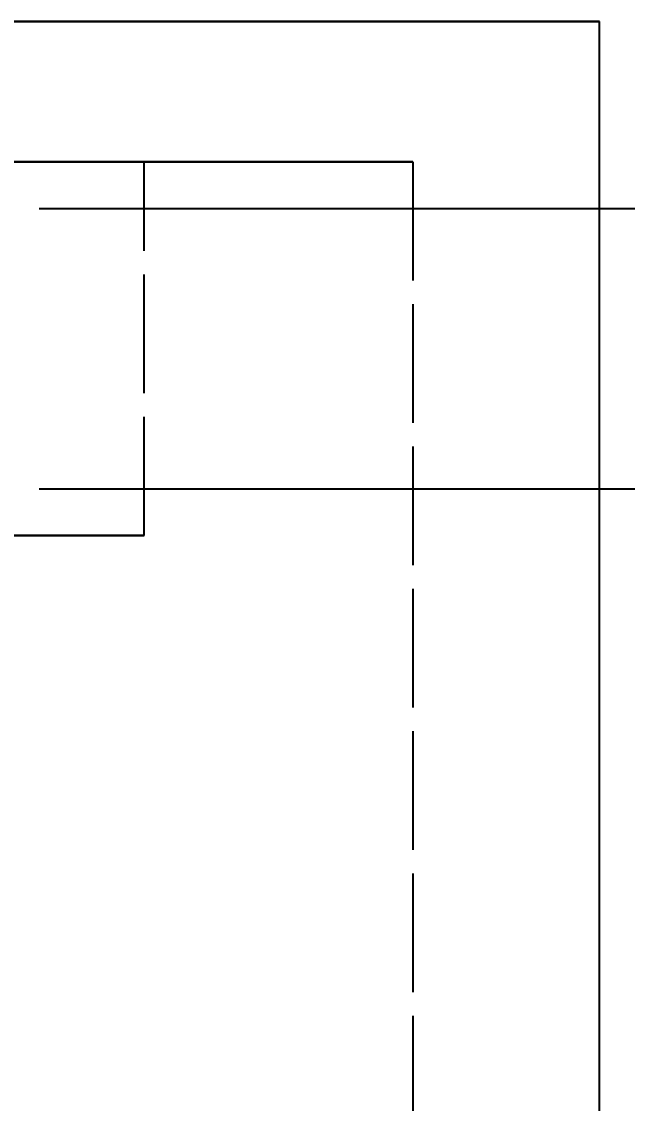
# Model space of a CAD drawing. Header units: millimetres. Extents: x -31 to 125, y -47 to 96.
# Drawn here: x 17.81 to 24.3, y 82.54 to 94.12 of the extents above; entities that cross this region are included whole.
import ezdxf

# ---------------------------------------------------------------- set-up
doc = ezdxf.new("R2010")
doc.units = ezdxf.units.MM
doc.linetypes.add('DASHED', pattern=[1.524, 1.27, -0.254])
for name, color, linetype in [('DIMS', 3, 'CONTINUOUS'), ('HIDDEN', 8, 'DASHED'), ('VISIBLE', 7, 'CONTINUOUS')]:
    doc.layers.add(name, color=color, linetype=linetype)
doc.styles.add('OpenSansCondensed-Light', font='OpenSansCondensed-Light.ttf')
doc.dimstyles.new('EZDXF', dxfattribs={"dimtxt": 0.25, "dimasz": 0.175, "dimexe": 0.375, "dimexo": 0.125, "dimgap": 0.1, "dimtad": 1, "dimlfac": 100, "dimzin": 12, "dimdsep": 46, "dimtxsty": 'OpenSansCondensed-Light', "dimblk": 'ARCHTICK', "dimcen": 2.5, "dimazin": 3, "dimtfac": 0.5, "dimtmove": 2, "dimatfit": 3})

# ---------------------------------------------------------------- blocks, each defined once
blk = doc.blocks.new('_ARCHTICK')
at = {"color": 0, "linetype": 'BYBLOCK', "const_width": 0.15}
blk.add_lwpolyline([(-0.5, -0.5), (0.5, 0.5)], dxfattribs=at)

msp = doc.modelspace()

# ---------------------------------------------------------------- linework, layer by layer
at = {"layer": 'HIDDEN'}
for points in [[(17.14286, 94.11735), (17.90476, 94.11735), (18.66667, 94.11735), (19.42857, 94.11735), (20.19048, 94.11735), (20.95238, 94.11735), (21.71429, 94.11735), (22.47619, 94.11735), (23.2381, 94.11735), (24, 94.11735)], [(19.125, 92.61735), (18.51786, 92.61735), (17.91071, 92.61735), (17.30357, 92.61735), (16.69643, 92.61735), (16.08929, 92.61735), (15.48214, 92.61735), (14.875, 92.61735), (14.26786, 92.61735), (13.66071, 92.61735), (13.05357, 92.61735), (12.44643, 92.61735), (11.83929, 92.61735), (11.23214, 92.61735), (10.625, 92.61735), (10.01786, 92.61735), (9.41071, 92.61735), (8.80357, 92.61735), (8.19643, 92.61735), (7.58929, 92.61735), (6.98214, 92.61735), (6.375, 92.61735), (5.76786, 92.61735), (5.16071, 92.61735)], [(5.16071, 92.61735), (5.76786, 92.61735), (6.375, 92.61735), (6.98214, 92.61735), (7.58929, 92.61735), (8.19643, 92.61735), (8.80357, 92.61735), (9.41071, 92.61735), (10.01786, 92.61735), (10.625, 92.61735), (11.23214, 92.61735), (11.83929, 92.61735), (12.44643, 92.61735), (13.05357, 92.61735), (13.66071, 92.61735), (14.26786, 92.61735), (14.875, 92.61735), (15.48214, 92.61735), (16.08929, 92.61735), (16.69643, 92.61735), (17.30357, 92.61735), (17.91071, 92.61735), (18.51786, 92.61735), (19.125, 92.61735)], [(22, 92.61735), (21.30159, 92.61735), (20.60317, 92.61735), (19.90476, 92.61735), (19.20635, 92.61735), (18.50794, 92.61735), (17.80952, 92.61735)], [(17.80952, 92.61735), (18.50794, 92.61735), (19.20635, 92.61735), (19.90476, 92.61735), (20.60317, 92.61735), (21.30159, 92.61735), (22, 92.61735)], [(19.125, 88.61735), (19.125, 92.61735)], [(22, 92.61735), (22, 53.61735)], [(19.125, 88.61735), (18.51786, 88.61735), (17.91071, 88.61735), (17.30357, 88.61735), (16.69643, 88.61735), (16.08929, 88.61735), (15.48214, 88.61735), (14.875, 88.61735), (14.26786, 88.61735), (13.66071, 88.61735), (13.05357, 88.61735), (12.44643, 88.61735), (11.83929, 88.61735), (11.23214, 88.61735), (10.625, 88.61735), (10.01786, 88.61735), (9.41071, 88.61735), (8.80357, 88.61735), (8.19643, 88.61735), (7.58929, 88.61735), (6.98214, 88.61735), (6.375, 88.61735), (5.76786, 88.61735), (5.16071, 88.61735)], [(5.16071, 88.61735), (5.76786, 88.61735), (6.375, 88.61735), (6.98214, 88.61735), (7.58929, 88.61735), (8.19643, 88.61735), (8.80357, 88.61735), (9.41071, 88.61735), (10.01786, 88.61735), (10.625, 88.61735), (11.23214, 88.61735), (11.83929, 88.61735), (12.44643, 88.61735), (13.05357, 88.61735), (13.66071, 88.61735), (14.26786, 88.61735), (14.875, 88.61735), (15.48214, 88.61735), (16.08929, 88.61735), (16.69643, 88.61735), (17.30357, 88.61735), (17.91071, 88.61735), (18.51786, 88.61735), (19.125, 88.61735)]]:
    msp.add_lwpolyline(points, dxfattribs=at)
at = {"layer": 'VISIBLE'}
for points in [[(24, 94.11735), (23.2381, 94.11735), (22.47619, 94.11735), (21.71429, 94.11735), (20.95238, 94.11735), (20.19048, 94.11735), (19.42857, 94.11735), (18.66667, 94.11735), (17.90476, 94.11735), (17.14286, 94.11735)], [(24, 53.61735), (24, 94.11735)]]:
    msp.add_lwpolyline(points, dxfattribs=at)

# ---------------------------------------------------------------- dimensions: what is measured, and where the dimension line sits
at = {"layer": 'DIMS'}
msp.add_linear_dim(base=(34.625, 89.11735), p1=(17.5, 89.11735), p2=(17.5, 92.11735), angle=90, dimstyle='EZDXF', override={"dimtxt": 1.6, "dimasz": 1, "dimexe": 0.6, "dimexo": 0.5, "dimdec": 2}, dxfattribs=at).render()

doc.saveas('drawing.dxf')
